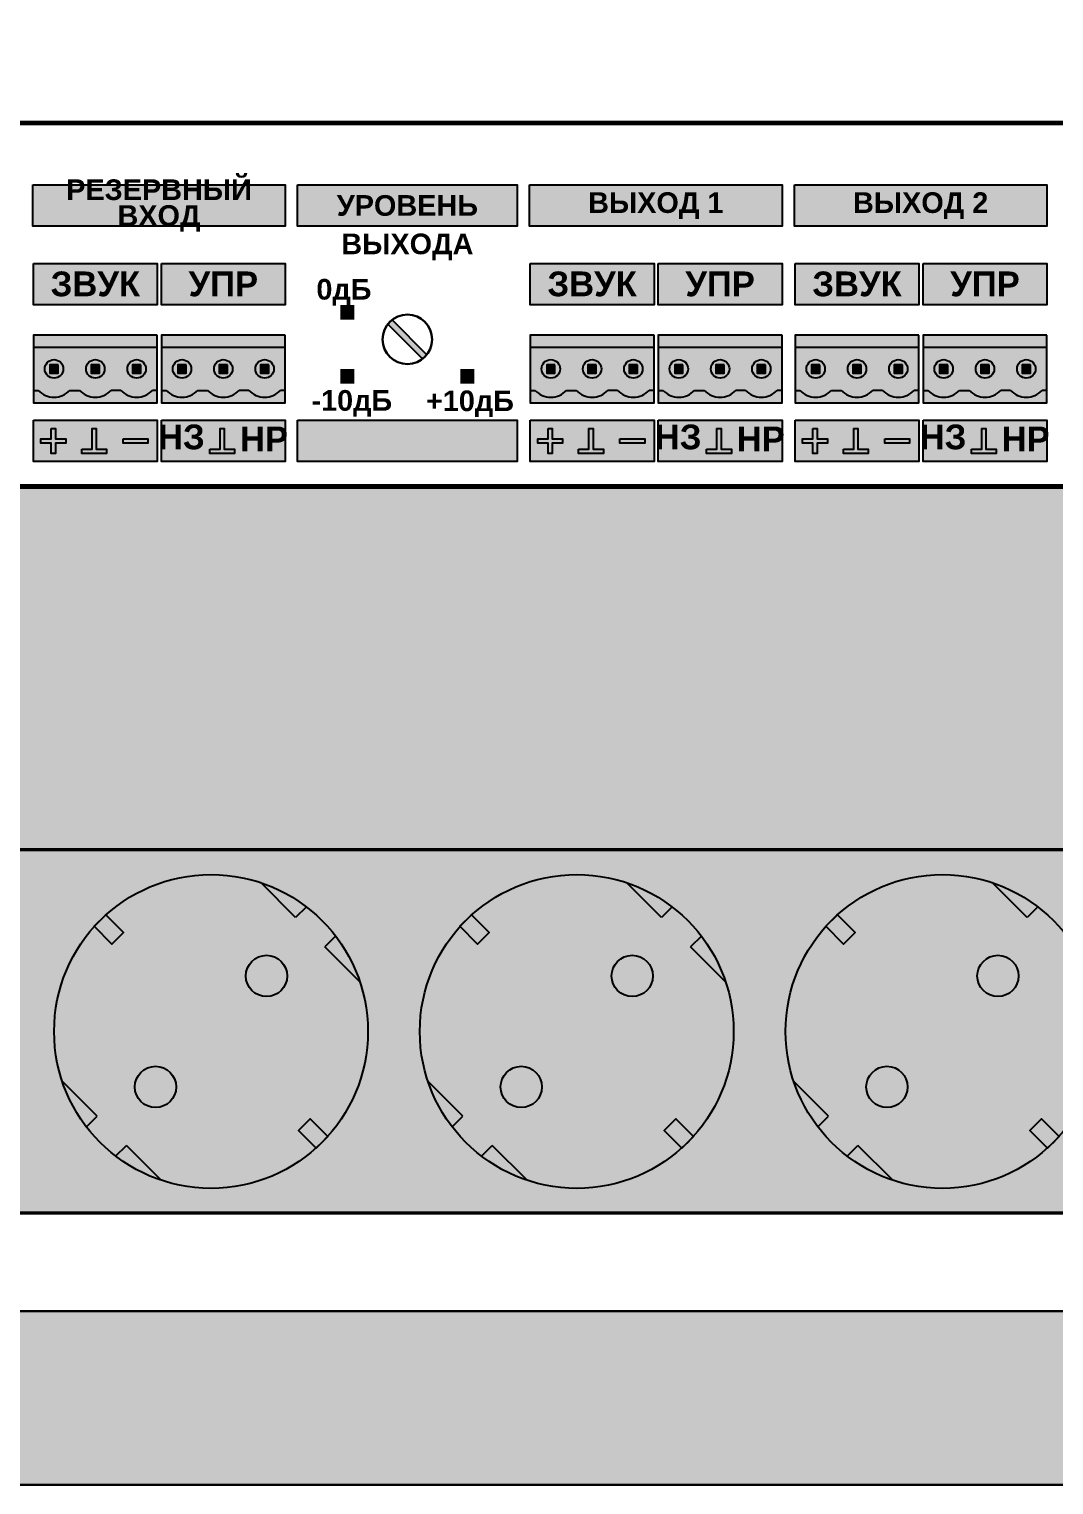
# Model space of a CAD drawing. Header units: millimetres. Extents: x -87434 to 499450, y -468665 to 122144.
# Drawn here: x 124523 to 126591, y 66302 to 69240 of the extents above; entities that cross this region are included whole.
import ezdxf

# ---------------------------------------------------------------- set-up
doc = ezdxf.new("R2010")
doc.units = ezdxf.units.MM
doc.styles.add('Arial', font='arial.ttf', dxfattribs={"height": 9.8})

# ---------------------------------------------------------------- blocks, each defined once
blk = doc.blocks.new('A$C2DED7FAF')
at = {"lineweight": 25}
h = blk.add_hatch(color=251, dxfattribs=at)
h.set_gradient(color1=(139, 142, 133), color2=(120, 125, 115), tint=0.46, name='INVHEMISPHERICAL')
h.paths.add_polyline_path([(0, 765.24), (558.09, 765.24), (558.09, 0), (0, 0)])
h.paths.add_polyline_path([(21.05, 744.19), (537.04, 744.19), (537.04, 21.05), (21.05, 21.05)], flags=16)
at = {"lineweight": 30}
for points in [[(0, 765.24), (558.09, 765.24), (558.09, 0), (0, 0)], [(21.05, 744.19), (537.04, 744.19), (537.04, 21.05), (21.05, 21.05)]]:
    blk.add_lwpolyline(points, close=True, dxfattribs=at)
blk = doc.blocks.new('*U1260')
at = {"lineweight": 25}
h = blk.add_hatch(color=251, dxfattribs=at)
h.set_gradient(color1=(102, 106, 98), color2=(120, 120, 110), rotation=90, tint=0.43)
h.paths.add_polyline_path([(0, 0), (482, 0), (482, 44), (0, 44)])
h = blk.add_hatch(color=256, dxfattribs=at)
h.dxf.hatch_style = 1
h.set_gradient(color1=(36, 35, 30), color2=(69, 67, 59), tint=1, name='CURVED')
h.paths.add_polyline_path([(141.13, 10), (142.54, 11.41), (144.66, 9.29, 0.270091), (148.56, 28.02), (144.33, 32.25), (145.63, 33.55, 0.033002), (143.98, 35.44, 0.033002), (142.09, 37.09), (140.79, 35.79), (136.56, 40.02, 0.270091), (117.83, 36.12), (119.95, 34), (118.54, 32.59), (116.42, 34.71, 0.270091), (112.52, 15.98), (116.75, 11.75), (115.45, 10.45, 0.033002), (117.11, 8.56, 0.033002), (118.99, 6.91), (120.29, 8.21), (124.52, 3.98, 0.270091), (143.25, 7.88)])
h.paths.add_polyline_path([(122.05, 13.51, -1), (125.59, 17.05, -1)], flags=16)
h.paths.add_polyline_path([(135.49, 26.95, -1), (139.03, 30.49, -1)], flags=16)
h = blk.add_hatch(color=256, dxfattribs=at)
h.dxf.hatch_style = 1
h.set_gradient(color1=(36, 35, 30), color2=(69, 67, 59), tint=1, name='CURVED')
h.paths.add_polyline_path([(185.42, 10), (186.83, 11.41), (188.95, 9.29, 0.270091), (192.85, 28.02), (188.62, 32.25), (189.92, 33.55, 0.033002), (188.27, 35.44, 0.033002), (186.38, 37.09), (185.08, 35.79), (180.85, 40.02, 0.270091), (162.12, 36.12), (164.24, 34), (162.83, 32.59), (160.71, 34.71, 0.270091), (156.81, 15.98), (161.04, 11.75), (159.74, 10.45, 0.033002), (161.4, 8.56, 0.033002), (163.28, 6.91), (164.58, 8.21), (168.81, 3.98, 0.270091), (187.54, 7.88)])
h.paths.add_polyline_path([(166.35, 13.51, -1), (169.88, 17.05, -1)], flags=16)
h.paths.add_polyline_path([(179.78, 26.95, -1), (183.32, 30.49, -1)], flags=16)
h = blk.add_hatch(color=256, dxfattribs=at)
h.dxf.hatch_style = 1
h.set_gradient(color1=(36, 35, 30), color2=(69, 67, 59), tint=1, name='CURVED')
h.paths.add_polyline_path([(229.71, 10), (231.12, 11.41), (233.24, 9.29, 0.270091), (237.14, 28.02), (232.91, 32.25), (234.21, 33.55, 0.033002), (232.56, 35.44, 0.033002), (230.67, 37.09), (229.37, 35.79), (225.14, 40.02, 0.270091), (206.41, 36.12), (208.53, 34), (207.12, 32.59), (205, 34.71, 0.270091), (201.1, 15.98), (205.33, 11.75), (204.03, 10.45, 0.033002), (205.69, 8.56, 0.033002), (207.57, 6.91), (208.87, 8.21), (213.1, 3.98, 0.270091), (231.83, 7.88)])
h.paths.add_polyline_path([(210.64, 13.51, -1), (214.17, 17.05, -1)], flags=16)
h.paths.add_polyline_path([(224.07, 26.95, -1), (227.61, 30.49, -1)], flags=16)
h = blk.add_hatch(color=256, dxfattribs=at)
h.dxf.hatch_style = 1
h.set_gradient(color1=(63, 62, 54), color2=(138, 134, 117), rotation=270, tint=1, name='CURVED')
h.paths.add_polyline_path([(140.79, 35.79), (142.09, 37.09, 0.082938), (136.56, 40.02)])
h = blk.add_hatch(color=256, dxfattribs=at)
h.dxf.hatch_style = 1
h.set_gradient(color1=(63, 62, 54), color2=(138, 134, 117), rotation=270, tint=1, name='CURVED')
h.paths.add_polyline_path([(185.08, 35.79), (186.38, 37.09, 0.082938), (180.85, 40.02)])
h = blk.add_hatch(color=256, dxfattribs=at)
h.dxf.hatch_style = 1
h.set_gradient(color1=(63, 62, 54), color2=(138, 134, 117), rotation=270, tint=1, name='CURVED')
h.paths.add_polyline_path([(229.37, 35.79), (230.67, 37.09, 0.082938), (225.14, 40.02)])
h = blk.add_hatch(color=254)
h.set_gradient(color1=(226, 228, 228), color2=(37, 39, 39), rotation=90, tint=0.65, name='INVCYLINDER')
h.paths.add_polyline_path([(118.54, 32.59), (119.95, 34), (117.81, 36.14), (116.4, 34.73)])
h = blk.add_hatch(color=254)
h.set_gradient(color1=(226, 228, 228), color2=(37, 39, 39), rotation=90, tint=0.65, name='INVCYLINDER')
h.paths.add_polyline_path([(162.83, 32.59), (164.24, 34), (162.1, 36.14), (160.69, 34.73)])
h = blk.add_hatch(color=254)
h.set_gradient(color1=(226, 228, 228), color2=(37, 39, 39), rotation=90, tint=0.65, name='INVCYLINDER')
h.paths.add_polyline_path([(207.12, 32.59), (208.53, 34), (206.39, 36.14), (204.98, 34.73)])
h = blk.add_hatch(color=256, dxfattribs=at)
h.dxf.hatch_style = 1
h.set_gradient(color1=(63, 62, 54), color2=(138, 134, 117), rotation=270, tint=1, name='CURVED')
h.paths.add_polyline_path([(145.63, 33.55), (144.33, 32.25), (148.56, 28.02, 0.082938)])
h = blk.add_hatch(color=256, dxfattribs=at)
h.dxf.hatch_style = 1
h.set_gradient(color1=(63, 62, 54), color2=(138, 134, 117), rotation=270, tint=1, name='CURVED')
h.paths.add_polyline_path([(189.92, 33.55), (188.62, 32.25), (192.85, 28.02, 0.082938)])
h = blk.add_hatch(color=256, dxfattribs=at)
h.dxf.hatch_style = 1
h.set_gradient(color1=(10, 11, 11), color2=(0, 0, 0), tint=1, name='INVSPHERICAL')
h.paths.add_polyline_path([(134.76, 28.72, 1), (139.76, 28.72, 1)])
h = blk.add_hatch(color=256, dxfattribs=at)
h.dxf.hatch_style = 1
h.set_gradient(color1=(10, 11, 11), color2=(0, 0, 0), tint=1, name='INVSPHERICAL')
h.paths.add_polyline_path([(179.05, 28.72, 1), (184.05, 28.72, 1)])
h = blk.add_hatch(color=256, dxfattribs=at)
h.dxf.hatch_style = 1
h.set_gradient(color1=(10, 11, 11), color2=(0, 0, 0), tint=1, name='INVSPHERICAL')
h.paths.add_polyline_path([(223.34, 28.72, 1), (228.34, 28.72, 1)])
h = blk.add_hatch(color=256, dxfattribs=at)
h.dxf.hatch_style = 1
h.set_gradient(color1=(10, 11, 11), color2=(0, 0, 0), tint=1, name='INVSPHERICAL')
h.paths.add_polyline_path([(126.32, 15.28, 1), (121.32, 15.28, 1)])
h = blk.add_hatch(color=256, dxfattribs=at)
h.dxf.hatch_style = 1
h.set_gradient(color1=(10, 11, 11), color2=(0, 0, 0), tint=1, name='INVSPHERICAL')
h.paths.add_polyline_path([(170.61, 15.28, 1), (165.61, 15.28, 1)])
h = blk.add_hatch(color=256, dxfattribs=at)
h.dxf.hatch_style = 1
h.set_gradient(color1=(10, 11, 11), color2=(0, 0, 0), tint=1, name='INVSPHERICAL')
h.paths.add_polyline_path([(214.9, 15.28, 1), (209.9, 15.28, 1)])
h = blk.add_hatch(color=256, dxfattribs=at)
h.dxf.hatch_style = 1
h.set_gradient(color1=(63, 62, 54), color2=(138, 134, 117), rotation=90, tint=1, name='CURVED')
h.paths.add_polyline_path([(112.52, 15.98, 0.082938), (115.45, 10.45), (116.75, 11.75)])
h = blk.add_hatch(color=256, dxfattribs=at)
h.dxf.hatch_style = 1
h.set_gradient(color1=(63, 62, 54), color2=(138, 134, 117), rotation=90, tint=1, name='CURVED')
h.paths.add_polyline_path([(156.81, 15.98, 0.082938), (159.74, 10.45), (161.04, 11.75)])
h = blk.add_hatch(color=256, dxfattribs=at)
h.dxf.hatch_style = 1
h.set_gradient(color1=(63, 62, 54), color2=(138, 134, 117), rotation=90, tint=1, name='CURVED')
h.paths.add_polyline_path([(201.1, 15.98, 0.082938), (204.03, 10.45), (205.33, 11.75)])
h = blk.add_hatch(color=254)
h.set_gradient(color1=(226, 228, 228), color2=(37, 39, 39), rotation=90, tint=0.65, name='INVCYLINDER')
h.paths.add_polyline_path([(143.27, 7.86), (144.68, 9.27), (142.54, 11.41), (141.13, 10)])
h = blk.add_hatch(color=254)
h.set_gradient(color1=(226, 228, 228), color2=(37, 39, 39), rotation=90, tint=0.65, name='INVCYLINDER')
h.paths.add_polyline_path([(187.56, 7.86), (188.97, 9.27), (186.83, 11.41), (185.42, 10)])
h = blk.add_hatch(color=254)
h.set_gradient(color1=(226, 228, 228), color2=(37, 39, 39), rotation=90, tint=0.65, name='INVCYLINDER')
h.paths.add_polyline_path([(231.85, 7.86), (233.26, 9.27), (231.12, 11.41), (229.71, 10)])
h = blk.add_hatch(color=256, dxfattribs=at)
h.dxf.hatch_style = 1
h.set_gradient(color1=(63, 62, 54), color2=(138, 134, 117), rotation=90, tint=1, name='CURVED')
h.paths.add_polyline_path([(120.29, 8.21), (118.99, 6.91, 0.082938), (124.52, 3.98)])
h = blk.add_hatch(color=256, dxfattribs=at)
h.dxf.hatch_style = 1
h.set_gradient(color1=(63, 62, 54), color2=(138, 134, 117), rotation=90, tint=1, name='CURVED')
h.paths.add_polyline_path([(164.58, 8.21), (163.28, 6.91, 0.082938), (168.81, 3.98)])
h = blk.add_hatch(color=256, dxfattribs=at)
h.dxf.hatch_style = 1
h.set_gradient(color1=(63, 62, 54), color2=(138, 134, 117), rotation=90, tint=1, name='CURVED')
h.paths.add_polyline_path([(208.87, 8.21), (207.57, 6.91, 0.082938), (213.1, 3.98)])
for p, q in [((140.79, 35.79), (136.56, 40.02)), ((185.08, 35.79), (180.85, 40.02)), ((229.37, 35.79), (225.14, 40.02)), ((142.09, 37.09), (140.79, 35.79)), ((186.38, 37.09), (185.08, 35.79)), ((230.67, 37.09), (229.37, 35.79)), ((145.63, 33.55), (144.33, 32.25)), ((189.92, 33.55), (188.62, 32.25)), ((148.56, 28.02), (144.33, 32.25)), ((192.85, 28.02), (188.62, 32.25)), ((116.75, 11.75), (112.52, 15.98)), ((161.04, 11.75), (156.81, 15.98)), ((205.33, 11.75), (201.1, 15.98)), ((115.45, 10.45), (116.75, 11.75)), ((159.74, 10.45), (161.04, 11.75)), ((204.03, 10.45), (205.33, 11.75)), ((118.99, 6.91), (120.29, 8.21)), ((124.52, 3.98), (120.29, 8.21)), ((163.28, 6.91), (164.58, 8.21)), ((168.81, 3.98), (164.58, 8.21)), ((207.57, 6.91), (208.87, 8.21)), ((213.1, 3.98), (208.87, 8.21))]:
    blk.add_line(p, q)
at = {"const_width": 0.4}
blk.add_lwpolyline([(0, 0), (482, 0), (482, 44), (0, 44)], close=True, dxfattribs=at)
at = {"lineweight": 25}
for points in [[(116.4, 34.73), (117.81, 36.14), (119.95, 34), (118.54, 32.59)], [(160.69, 34.73), (162.1, 36.14), (164.24, 34), (162.83, 32.59)], [(204.98, 34.73), (206.39, 36.14), (208.53, 34), (207.12, 32.59)], [(143.27, 7.86), (144.68, 9.27), (142.54, 11.41), (141.13, 10)], [(187.56, 7.86), (188.97, 9.27), (186.83, 11.41), (185.42, 10)], [(231.85, 7.86), (233.26, 9.27), (231.12, 11.41), (229.71, 10)]]:
    blk.add_lwpolyline(points, close=True, dxfattribs=at)
for centre, radius in [((130.54, 22), 19), ((174.83, 22), 19), ((219.12, 22), 19), ((137.26, 28.72), 2.5), ((181.55, 28.72), 2.5), ((225.84, 28.72), 2.5), ((123.82, 15.28), 2.5), ((168.11, 15.28), 2.5), ((212.4, 15.28), 2.5)]:
    blk.add_circle(centre, radius)
blk = doc.blocks.new('*U1261')
blk.add_blockref('*U1260', (0, 0))
blk = doc.blocks.new('*U1267')
at = {"lineweight": 25}
h = blk.add_hatch(color=256, dxfattribs=at)
h.dxf.hatch_style = 1
h.set_gradient(color1=(117, 136, 73), color2=(140, 162, 87), one_color=1, tint=0.49, name='INVCURVED')
h.paths.add_polyline_path([(15, 6.7), (15, 8.2), (0, 8.2), (0, 6.7)])
h = blk.add_hatch(color=256, dxfattribs=at)
h.dxf.hatch_style = 1
h.set_gradient(color1=(51, 59, 33), color2=(94, 109, 60), rotation=90, tint=0.33, name='CYLINDER')
h.paths.add_polyline_path([(10.59, 1.5, 0.440093), (14.41, 1.5), (15, 1.5), (15, 6.7), (0, 6.7), (0, 1.5), (0.59, 1.5, 0.440093), (4.41, 1.5), (5.59, 1.5, 0.440093), (9.41, 1.5)])
h.paths.add_polyline_path([(6.38, 4.1, -1), (8.63, 4.1, -1)], flags=16)
h.paths.add_polyline_path([(11.37, 4.1, -1), (13.62, 4.1, -1)], flags=16)
h.paths.add_polyline_path([(8, 3.6), (7, 3.6), (7, 4.6), (8, 4.6)], flags=0)
h.paths.add_polyline_path([(12, 3.6), (12, 4.6), (13, 4.6), (13, 3.6)], flags=0)
h.paths.add_polyline_path([(1.38, 4.1, -1), (3.62, 4.1, -1)], flags=16)
h.paths.add_polyline_path([(3, 3.6), (2, 3.6), (2, 4.6), (3, 4.6)], flags=0)
h = blk.add_hatch(color=256, dxfattribs=at)
h.dxf.hatch_style = 1
h.set_gradient(color1=(146, 168, 93), color2=(80, 93, 50), one_color=1, tint=0.29, name='SPHERICAL')
h.paths.add_polyline_path([(3.62, 4.1, 1), (1.38, 4.1, 1)])
h.paths.add_polyline_path([(3, 3.6), (2, 3.6), (2, 4.6), (3, 4.6)], flags=16)
h = blk.add_hatch(color=256)
h.dxf.hatch_style = 1
h.paths.add_polyline_path([(3, 4.6), (2, 4.6), (2, 3.6), (3, 3.6)])
h = blk.add_hatch(color=256, dxfattribs=at)
h.dxf.hatch_style = 1
h.set_gradient(color1=(146, 168, 93), color2=(80, 93, 50), one_color=1, tint=0.29, name='SPHERICAL')
h.paths.add_polyline_path([(8.63, 4.1, 1), (6.38, 4.1, 1)])
h.paths.add_polyline_path([(7, 4.6), (8, 4.6), (8, 3.6), (7, 3.6)], flags=16)
h = blk.add_hatch(color=256)
h.dxf.hatch_style = 1
h.paths.add_polyline_path([(8, 4.6), (7, 4.6), (7, 3.6), (8, 3.6)])
h = blk.add_hatch(color=256, dxfattribs=at)
h.dxf.hatch_style = 1
h.set_gradient(color1=(146, 168, 93), color2=(80, 93, 50), one_color=1, tint=0.29, name='SPHERICAL')
h.paths.add_polyline_path([(13.62, 4.1, 1), (11.37, 4.1, 1)])
h.paths.add_polyline_path([(13, 4.6), (12, 4.6), (12, 3.6), (13, 3.6)], flags=16)
h = blk.add_hatch(color=256)
h.dxf.hatch_style = 1
h.paths.add_polyline_path([(13, 4.6), (12, 4.6), (12, 3.6), (13, 3.6)])
h = blk.add_hatch(color=256, dxfattribs=at)
h.dxf.hatch_style = 1
h.set_gradient(color1=(117, 136, 73), color2=(140, 162, 87), one_color=1, tint=0.49, name='INVCURVED')
h.paths.add_polyline_path([(15, 0), (15, 1.5), (14.41, 1.5, -0.440093), (10.59, 1.5), (9.41, 1.5, -0.440093), (5.59, 1.5), (4.41, 1.5, -0.440093), (0.59, 1.5), (0, 1.5), (0, 0)])
at = {"color": 77, "lineweight": 25, "true_color": 0x60693f}
for p, q in [((15, 6.7), (0, 6.7)), ((0, 1.5), (0.59, 1.5)), ((4.41, 1.5), (5.59, 1.5)), ((10.59, 1.5), (9.41, 1.5)), ((15, 1.5), (14.41, 1.5))]:
    blk.add_line(p, q, dxfattribs=at)
blk.add_lwpolyline([(15, 8.2), (0, 8.2), (0, 0), (15, 0)], close=True, dxfattribs=at)
at = {"lineweight": 25}
for points in [[(3, 4.6), (2, 4.6), (2, 3.6), (3, 3.6)], [(8, 4.6), (7, 4.6), (7, 3.6), (8, 3.6)], [(13, 4.6), (12, 4.6), (12, 3.6), (13, 3.6)]]:
    blk.add_lwpolyline(points, close=True, dxfattribs=at)
at = {"color": 77, "lineweight": 25, "true_color": 0x60693f}
for centre in [(2.5, 4.1), (2.5, 4.1), (7.5, 4.1), (7.5, 4.1), (12.5, 4.1), (12.5, 4.1)]:
    blk.add_circle(centre, 1.12, dxfattribs=at)
for centre in [(2.5, 3.25), (7.5, 3.25), (12.5, 3.25)]:
    blk.add_arc(centre, 2.59, 222.492, 317.508, dxfattribs=at)
blk = doc.blocks.new('*U1268')
at = {"true_color": 0xc3c3c3}
h = blk.add_hatch(color=9, dxfattribs=at)
h.dxf.hatch_style = 1
h.paths.add_polyline_path([(139.53, 36.5), (108.95, 36.5), (108.95, 31.5), (139.53, 31.5)])
h = blk.add_hatch(color=9, dxfattribs=at)
h.dxf.hatch_style = 1
h.paths.add_polyline_path([(167.61, 36.5), (141.03, 36.5), (141.03, 31.5), (167.61, 31.5)])
h = blk.add_hatch(color=9, dxfattribs=at)
h.dxf.hatch_style = 1
h.paths.add_polyline_path([(199.69, 36.5), (169.11, 36.5), (169.11, 31.5), (199.69, 31.5)])
h = blk.add_hatch(color=9, dxfattribs=at)
h.dxf.hatch_style = 1
h.paths.add_polyline_path([(231.77, 36.5), (201.19, 36.5), (201.19, 31.5), (231.77, 31.5)])
h = blk.add_hatch(color=9, dxfattribs=at)
h.dxf.hatch_style = 1
h.paths.add_polyline_path([(124.03, 27), (109.03, 27), (109.03, 22), (124.03, 22)])
h = blk.add_hatch(color=9, dxfattribs=at)
h.dxf.hatch_style = 1
h.paths.add_polyline_path([(139.53, 27), (124.53, 27), (124.53, 22), (139.53, 22)])
h = blk.add_hatch(color=9, dxfattribs=at)
h.dxf.hatch_style = 1
h.paths.add_polyline_path([(184.19, 27), (169.19, 27), (169.19, 22), (184.19, 22)])
h = blk.add_hatch(color=9, dxfattribs=at)
h.dxf.hatch_style = 1
h.paths.add_polyline_path([(199.69, 27), (184.69, 27), (184.69, 22), (199.69, 22)])
h = blk.add_hatch(color=9, dxfattribs=at)
h.dxf.hatch_style = 1
h.paths.add_polyline_path([(216.27, 27), (201.27, 27), (201.27, 22), (216.27, 22)])
h = blk.add_hatch(color=9, dxfattribs=at)
h.dxf.hatch_style = 1
h.paths.add_polyline_path([(231.77, 27), (216.77, 27), (216.77, 22), (231.77, 22)])
h = blk.add_hatch(color=256)
h.dxf.hatch_style = 1
h.set_gradient(color1=(51, 51, 51), color2=(41, 41, 41), rotation=45, tint=0.51, name='CYLINDER')
h.paths.add_polyline_path([(156.17, 15.44, 0.059132), (156.67, 15.94), (152.46, 20.16, 0.059132), (151.96, 19.66)])
h = blk.add_hatch(color=9, dxfattribs=at)
h.dxf.hatch_style = 1
h.paths.add_polyline_path([(124.03, 8), (109.03, 8), (109.03, 3), (124.03, 3)])
h = blk.add_hatch(color=9, dxfattribs=at)
h.dxf.hatch_style = 1
h.paths.add_polyline_path([(139.53, 8), (124.53, 8), (124.53, 3), (139.53, 3)])
h = blk.add_hatch(color=9, dxfattribs=at)
h.dxf.hatch_style = 1
h.paths.add_polyline_path([(167.61, 8), (141.03, 8), (141.03, 3), (167.61, 3)])
h = blk.add_hatch(color=9, dxfattribs=at)
h.dxf.hatch_style = 1
h.paths.add_polyline_path([(184.19, 8), (169.19, 8), (169.19, 3), (184.19, 3)])
h = blk.add_hatch(color=9, dxfattribs=at)
h.dxf.hatch_style = 1
h.paths.add_polyline_path([(199.69, 8), (184.69, 8), (184.69, 3), (199.69, 3)])
h = blk.add_hatch(color=9, dxfattribs=at)
h.dxf.hatch_style = 1
h.paths.add_polyline_path([(216.27, 8), (201.27, 8), (201.27, 3), (216.27, 3)])
h = blk.add_hatch(color=9, dxfattribs=at)
h.dxf.hatch_style = 1
h.paths.add_polyline_path([(231.77, 8), (216.77, 8), (216.77, 3), (231.77, 3)])
h = blk.add_hatch(color=7)
h.dxf.hatch_style = 1
h.paths.add_polyline_path([(111.2, 7), (111.7, 7), (111.7, 5.75), (112.95, 5.75), (112.95, 5.25), (111.7, 5.25), (111.7, 4), (111.2, 4), (111.2, 5.25), (109.95, 5.25), (109.95, 5.75), (111.2, 5.75)])
h = blk.add_hatch(color=7)
h.dxf.hatch_style = 1
h.paths.add_polyline_path([(114.9, 4.5), (116.15, 4.5), (116.15, 7), (116.65, 7), (116.65, 4.5), (117.9, 4.5), (117.9, 4), (114.9, 4)])
h = blk.add_hatch(color=7)
h.dxf.hatch_style = 1
h.paths.add_polyline_path([(119.9, 5.75), (122.9, 5.75), (122.9, 5.25), (119.9, 5.25)])
h = blk.add_hatch(color=7)
h.dxf.hatch_style = 1
h.paths.add_polyline_path([(130.4, 4.5), (131.65, 4.5), (131.65, 7), (132.15, 7), (132.15, 4.5), (133.4, 4.5), (133.4, 4), (130.4, 4)])
h = blk.add_hatch(color=7)
h.dxf.hatch_style = 1
h.paths.add_polyline_path([(171.36, 7), (171.86, 7), (171.86, 5.75), (173.11, 5.75), (173.11, 5.25), (171.86, 5.25), (171.86, 4), (171.36, 4), (171.36, 5.25), (170.11, 5.25), (170.11, 5.75), (171.36, 5.75)])
h = blk.add_hatch(color=7)
h.dxf.hatch_style = 1
h.paths.add_polyline_path([(175.06, 4.5), (176.31, 4.5), (176.31, 7), (176.81, 7), (176.81, 4.5), (178.06, 4.5), (178.06, 4), (175.06, 4)])
h = blk.add_hatch(color=7)
h.dxf.hatch_style = 1
h.paths.add_polyline_path([(180.06, 5.75), (183.06, 5.75), (183.06, 5.25), (180.06, 5.25)])
h = blk.add_hatch(color=7)
h.dxf.hatch_style = 1
h.paths.add_polyline_path([(190.56, 4.5), (191.81, 4.5), (191.81, 7), (192.31, 7), (192.31, 4.5), (193.56, 4.5), (193.56, 4), (190.56, 4)])
h = blk.add_hatch(color=7)
h.dxf.hatch_style = 1
h.paths.add_polyline_path([(203.44, 7), (203.94, 7), (203.94, 5.75), (205.19, 5.75), (205.19, 5.25), (203.94, 5.25), (203.94, 4), (203.44, 4), (203.44, 5.25), (202.19, 5.25), (202.19, 5.75), (203.44, 5.75)])
h = blk.add_hatch(color=7)
h.dxf.hatch_style = 1
h.paths.add_polyline_path([(207.14, 4.5), (208.39, 4.5), (208.39, 7), (208.89, 7), (208.89, 4.5), (210.14, 4.5), (210.14, 4), (207.14, 4)])
h = blk.add_hatch(color=7)
h.dxf.hatch_style = 1
h.paths.add_polyline_path([(212.14, 5.75), (215.14, 5.75), (215.14, 5.25), (212.14, 5.25)])
h = blk.add_hatch(color=7)
h.dxf.hatch_style = 1
h.paths.add_polyline_path([(222.64, 4.5), (223.89, 4.5), (223.89, 7), (224.39, 7), (224.39, 4.5), (225.64, 4.5), (225.64, 4), (222.64, 4)])
at = {"color": 250}
for p, q in [((156.17, 15.44), (151.96, 19.66)), ((156.67, 15.94), (152.46, 20.16))]:
    blk.add_line(p, q, dxfattribs=at)
at = {"const_width": 0.6}
blk.add_lwpolyline([(0, 0), (482, 0), (482, 44), (0, 44)], close=True, dxfattribs=at)
at = {"color": 9, "true_color": 0xc3c3c3}
for points in [[(108.95, 36.5), (139.53, 36.5), (139.53, 31.5), (108.95, 31.5)], [(141.03, 36.5), (167.61, 36.5), (167.61, 31.5), (141.03, 31.5)], [(169.11, 36.5), (199.69, 36.5), (199.69, 31.5), (169.11, 31.5)], [(201.19, 36.5), (231.77, 36.5), (231.77, 31.5), (201.19, 31.5)], [(109.03, 27), (124.03, 27), (124.03, 22), (109.03, 22)], [(124.53, 27), (139.53, 27), (139.53, 22), (124.53, 22)], [(169.19, 27), (184.19, 27), (184.19, 22), (169.19, 22)], [(184.69, 27), (199.69, 27), (199.69, 22), (184.69, 22)], [(201.27, 27), (216.27, 27), (216.27, 22), (201.27, 22)], [(216.77, 27), (231.77, 27), (231.77, 22), (216.77, 22)], [(109.03, 8), (124.03, 8), (124.03, 3), (109.03, 3)], [(124.53, 8), (139.53, 8), (139.53, 3), (124.53, 3)], [(141.03, 8), (167.61, 8), (167.61, 3), (141.03, 3)], [(169.19, 8), (184.19, 8), (184.19, 3), (169.19, 3)], [(184.69, 8), (199.69, 8), (199.69, 3), (184.69, 3)], [(201.27, 8), (216.27, 8), (216.27, 3), (201.27, 3)], [(216.77, 8), (231.77, 8), (231.77, 3), (216.77, 3)]]:
    blk.add_lwpolyline(points, close=True, dxfattribs=at)
for points in [[(111.2, 7), (111.7, 7), (111.7, 5.75), (112.95, 5.75), (112.95, 5.25), (111.7, 5.25), (111.7, 4), (111.2, 4), (111.2, 5.25), (109.95, 5.25), (109.95, 5.75), (111.2, 5.75), (111.2, 7)], [(114.9, 4.5), (116.15, 4.5), (116.15, 7), (116.65, 7), (116.65, 4.5), (117.9, 4.5), (117.9, 4), (114.9, 4), (114.9, 4.5)], [(130.4, 4.5), (131.65, 4.5), (131.65, 7), (132.15, 7), (132.15, 4.5), (133.4, 4.5), (133.4, 4), (130.4, 4), (130.4, 4.5)], [(171.36, 7), (171.86, 7), (171.86, 5.75), (173.11, 5.75), (173.11, 5.25), (171.86, 5.25), (171.86, 4), (171.36, 4), (171.36, 5.25), (170.11, 5.25), (170.11, 5.75), (171.36, 5.75), (171.36, 7)], [(175.06, 4.5), (176.31, 4.5), (176.31, 7), (176.81, 7), (176.81, 4.5), (178.06, 4.5), (178.06, 4), (175.06, 4), (175.06, 4.5)], [(190.56, 4.5), (191.81, 4.5), (191.81, 7), (192.31, 7), (192.31, 4.5), (193.56, 4.5), (193.56, 4), (190.56, 4), (190.56, 4.5)], [(203.44, 7), (203.94, 7), (203.94, 5.75), (205.19, 5.75), (205.19, 5.25), (203.94, 5.25), (203.94, 4), (203.44, 4), (203.44, 5.25), (202.19, 5.25), (202.19, 5.75), (203.44, 5.75), (203.44, 7)], [(207.14, 4.5), (208.39, 4.5), (208.39, 7), (208.89, 7), (208.89, 4.5), (210.14, 4.5), (210.14, 4), (207.14, 4), (207.14, 4.5)], [(222.64, 4.5), (223.89, 4.5), (223.89, 7), (224.39, 7), (224.39, 4.5), (225.64, 4.5), (225.64, 4), (222.64, 4), (222.64, 4.5)]]:
    blk.add_lwpolyline(points)
for points in [[(119.9, 5.75), (122.9, 5.75), (122.9, 5.25), (119.9, 5.25)], [(180.06, 5.75), (183.06, 5.75), (183.06, 5.25), (180.06, 5.25)], [(212.14, 5.75), (215.14, 5.75), (215.14, 5.25), (212.14, 5.25)]]:
    blk.add_lwpolyline(points, close=True)
at = {"color": 250, "lineweight": 30}
blk.add_circle((154.32, 17.8), 3, dxfattribs=at)
at = {"color": 6}
for p in [(109.03, 10.13), (124.53, 10.13), (169.19, 10.13), (184.69, 10.13), (201.27, 10.13), (216.77, 10.13)]:
    blk.add_blockref('*U1267', p, dxfattribs=at)
at = {"char_height": 2.5, "width": 30.5789, "attachment_point": 5, "line_spacing_factor": 0.75, "style": 'Arial'}
for s, insert in [('{\\fArial|b1|i0|c204|p34;РЕЗЕРВНЫЙ ВХОД', (124.24, 34)), ('{\\fArial|b1|i0|c204|p34;ВЫХОД 1', (184.4, 34)), ('{\\fArial|b1|i0|c204|p34;ВЫХОД 2', (216.48, 34))]:
    blk.add_mtext(s, dxfattribs=dict(at, insert=insert))
at = {"style": 'Arial'}
for s, insert, char_height, width, attachment_point in [('{\\fArial|b1|i0|c204|p34;УРОВЕНЬ', (154.32, 34), 2.5, 22.5789, 5), ('{\\fArial|b1|i0|c204|p34;ВЫХОДА', (154.32, 29), 2.5, 22.5789, 5), ('{\\fArial|b1|i0|c204|p34;ЗВУК', (116.53, 24.5), 3, 15, 5), ('{\\fArial|b1|i0|c204|p34;УПР', (132.03, 24.5), 3, 15, 5), ('{\\fArial|b1|i0|c204|p34;0дБ', (143.3, 25.12), 2.5, 5.1415, 1), ('{\\fArial|b1|i0|c204|p34;ЗВУК', (176.69, 24.5), 3, 15, 5), ('{\\fArial|b1|i0|c204|p34;УПР', (192.19, 24.5), 3, 15, 5), ('{\\fArial|b1|i0|c204|p34;ЗВУК', (208.77, 24.5), 3, 15, 5), ('{\\fArial|b1|i0|c204|p34;УПР', (224.27, 24.5), 3, 15, 5), ('{\\fArial|b1|i0|c204|p34;■', (146.01, 22.49), 2.5, 1.8114, 1), ('{\\fArial|b1|i0|c204|p34;■', (146.01, 14.73), 2.5, 1.8114, 1), ('{\\fArial|b1|i0|c204|p34;■', (162.63, 14.73), 2.5, 1.8114, 3), ('{\\fArial|b1|i0|c204|p34;-10дБ', (142.7, 11.66), 2.5, 7.6876, 1), ('{\\fArial|b1|i0|c204|p34;+10дБ', (156.57, 11.61), 2.5, 8.4072, 1), ('{\\fArial|b1|i0|c204|p34;НЗ', (126.95, 5.97), 3, 5, 5), ('{\\fArial|b1|i0|c204|p34;НР', (136.95, 5.75), 3, 5, 5), ('{\\fArial|b1|i0|c204|p34;НЗ', (187.11, 5.97), 3, 5, 5), ('{\\fArial|b1|i0|c204|p34;НР', (197.11, 5.75), 3, 5, 5), ('{\\fArial|b1|i0|c204|p34;НЗ', (219.19, 5.97), 3, 5, 5), ('{\\fArial|b1|i0|c204|p34;НР', (229.19, 5.75), 3, 5, 5)]:
    blk.add_mtext(s, dxfattribs=dict(at, insert=insert, char_height=char_height, width=width, attachment_point=attachment_point))
blk = doc.blocks.new('*U1269')
blk.add_blockref('*U1268', (0, 0))
blk = doc.blocks.new('*U1257')
at = {"lineweight": 25}
h = blk.add_hatch(color=251, dxfattribs=at)
h.set_gradient(color1=(102, 106, 98), color2=(120, 120, 110), rotation=90, tint=0.43)
h.paths.add_polyline_path([(0, 0), (482, 0), (482, 44), (0, 44)])
at = {"const_width": 0.4}
blk.add_lwpolyline([(0, 0), (482, 0), (482, 44), (0, 44)], close=True, dxfattribs=at)
blk = doc.blocks.new('*U1258')
blk.add_blockref('*U1257', (0, 0))
blk = doc.blocks.new('A$C20F5563F')
at = {"const_width": 0.25}
blk.add_lwpolyline([(0, 0), (482, 0), (482, -264), (0, -264)], close=True, dxfattribs=at)
blk = doc.blocks.new('A$C671C5A03')
for name, p in [('A$C2DED7FAF', (0, -765.24)), ('A$C20F5563F', (38.03, -336.34)), ('*U1269', (38.03, -644.34)), ('*U1258', (38.03, -688.34)), ('*U1261', (38.03, -732.34))]:
    blk.add_blockref(name, p)

msp = doc.modelspace()

# ---------------------------------------------------------------- block references
at = {"xscale": 16.66666666666666, "yscale": 16.66666666666666, "zscale": 16.66666666666666}
msp.add_blockref('A$C671C5A03', (122080.54596, 79056.46287), dxfattribs=at)

doc.saveas('drawing.dxf')
